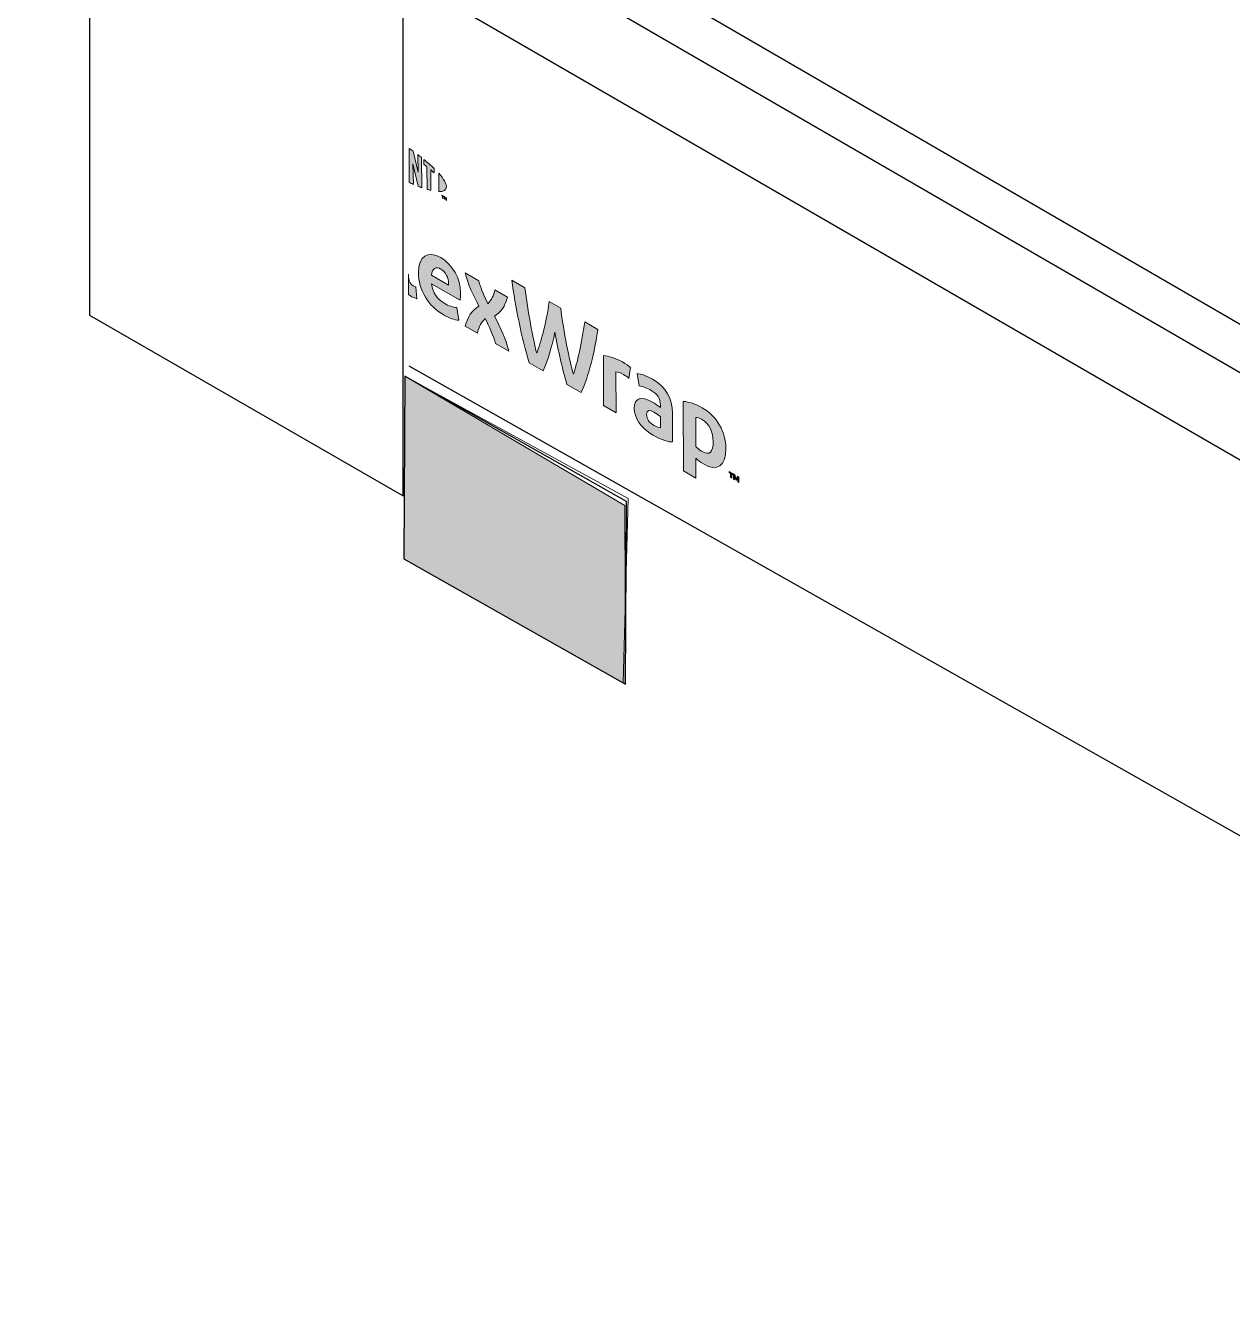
# Model space of a CAD drawing. Header units: inches. Extents: x -20.7 to 76.3, y -55.2 to 19.1.
# Drawn here: x 53.073 to 54.162, y -45.144 to -43.989 of the extents above; entities that cross this region are included whole.
import ezdxf

# ---------------------------------------------------------------- set-up
doc = ezdxf.new("R2010")
doc.units = ezdxf.units.IN
doc.header["$MEASUREMENT"] = 0
for name, color, linetype, lineweight in [('.ATI-HATCH', 7, 'Continuous', 0), ('G-ANNO-TTLB', 7, 'Continuous', 0), ('TYVEK', 7, 'Continuous', 0)]:
    doc.layers.add(name, color=color, linetype=linetype, lineweight=lineweight)

# ---------------------------------------------------------------- blocks, each defined once
blk = doc.blocks.new('Block_216')
at = {"layer": 'TYVEK', "color": 1, "lineweight": 25, "true_color": 0xff0000}
for points in [[(53.155, -43.8906)], [(54.664, -44.7637)]]:
    blk.add_lwpolyline(points, dxfattribs=at)
blk = doc.blocks.new('Block_217')
at = {"layer": 'TYVEK', "color": 4, "lineweight": 25, "true_color": 0x00ffff}
for points in [[(54.1426, -44.0086)], [(53.8605, -44.1699)]]:
    blk.add_lwpolyline(points, dxfattribs=at)
blk = doc.blocks.new('Block_221')
at = {"layer": 'TYVEK', "true_color": 0x003b71, "transparency": 33554687}
h = blk.add_hatch(color=156, dxfattribs=at)
h.dxf.hatch_style = 2
edge = h.paths.add_edge_path()
edge.add_spline(control_points=[(53.6828, -44.3731), (53.6804, -44.3718), (53.6791, -44.3705), (53.6775, -44.3688), (53.6775, -44.3688), (53.6775, -44.3426), (53.6775, -44.3426), (53.6792, -44.3428), (53.6807, -44.3432), (53.6827, -44.3443), (53.6902, -44.3486), (53.6932, -44.356), (53.6932, -44.3645), (53.6933, -44.3741), (53.69, -44.3773), (53.6828, -44.3731)], knot_values=[0, 0, 0, 0, 1, 1, 1, 2, 2, 2, 3, 3, 3, 4, 4, 4, 5, 5, 5, 5], degree=3, periodic=0)
edge = h.paths.add_edge_path()
edge.add_spline(control_points=[(53.6833, -44.3339), (53.6774, -44.3305), (53.6709, -44.3285), (53.6663, -44.3282), (53.6663, -44.3282), (53.6665, -44.3909), (53.6665, -44.3909), (53.6665, -44.3909), (53.6776, -44.3973), (53.6776, -44.3973), (53.6776, -44.3973), (53.6775, -44.3795), (53.6775, -44.3795), (53.6796, -44.3815), (53.6816, -44.383), (53.6844, -44.3846), (53.6972, -44.392), (53.7048, -44.3861), (53.7047, -44.3706), (53.7047, -44.3556), (53.6967, -44.3416), (53.6833, -44.3339)], knot_values=[0, 0, 0, 0, 1, 1, 1, 2, 2, 2, 3, 3, 3, 4, 4, 4, 5, 5, 5, 6, 6, 6, 7, 7, 7, 7], degree=3, periodic=0)
h = blk.add_hatch(color=156, dxfattribs=at)
h.dxf.hatch_style = 2
edge = h.paths.add_edge_path()
edge.add_spline(control_points=[(53.7077, -44.3914), (53.7077, -44.3914), (53.7077, -44.3925), (53.7077, -44.3925), (53.7077, -44.3925), (53.7088, -44.3931), (53.7088, -44.3931), (53.7088, -44.3931), (53.7089, -44.3969), (53.7089, -44.3969), (53.7089, -44.3969), (53.71, -44.3975), (53.71, -44.3975), (53.71, -44.3975), (53.71, -44.3938), (53.71, -44.3938), (53.71, -44.3938), (53.7111, -44.3944), (53.7111, -44.3944), (53.7111, -44.3944), (53.7111, -44.3933), (53.7111, -44.3933), (53.7111, -44.3933), (53.7077, -44.3914), (53.7077, -44.3914)], knot_values=[0, 0, 0, 0, 1, 1, 1, 2, 2, 2, 3, 3, 3, 4, 4, 4, 5, 5, 5, 6, 6, 6, 7, 7, 7, 8, 8, 8, 8], degree=3, periodic=0)
edge = h.paths.add_edge_path()
edge.add_spline(control_points=[(53.7153, -44.3957), (53.7149, -44.3966), (53.7145, -44.3972), (53.714, -44.3978), (53.7135, -44.3967), (53.7131, -44.3956), (53.7127, -44.3943), (53.7127, -44.3943), (53.7116, -44.3936), (53.7116, -44.3936), (53.7116, -44.3936), (53.7116, -44.3984), (53.7116, -44.3984), (53.7116, -44.3984), (53.7126, -44.399), (53.7126, -44.399), (53.7126, -44.399), (53.7126, -44.3968), (53.7126, -44.3968), (53.7126, -44.3968), (53.7126, -44.3959), (53.7126, -44.3959), (53.7129, -44.3969), (53.7133, -44.3979), (53.7136, -44.3987), (53.7136, -44.3987), (53.7144, -44.3992), (53.7144, -44.3992), (53.7147, -44.3988), (53.7151, -44.3982), (53.7155, -44.3977), (53.7155, -44.3977), (53.7154, -44.3984), (53.7154, -44.3984), (53.7154, -44.3984), (53.7154, -44.4007), (53.7154, -44.4007), (53.7154, -44.4007), (53.7165, -44.4013), (53.7165, -44.4013), (53.7165, -44.4013), (53.7165, -44.3964), (53.7165, -44.3964), (53.7165, -44.3964), (53.7153, -44.3957), (53.7153, -44.3957)], knot_values=[0, 0, 0, 0, 1, 1, 1, 2, 2, 2, 3, 3, 3, 4, 4, 4, 5, 5, 5, 6, 6, 6, 7, 7, 7, 8, 8, 8, 9, 9, 9, 10, 10, 10, 11, 11, 11, 12, 12, 12, 13, 13, 13, 14, 14, 14, 15, 15, 15, 15], degree=3, periodic=0)
at = {"layer": 'TYVEK'}
for points, knots in [([(53.6833, -44.3339), (53.6774, -44.3305), (53.6709, -44.3285), (53.6663, -44.3282), (53.6663, -44.3282), (53.6665, -44.3909), (53.6665, -44.3909), (53.6665, -44.3909), (53.6776, -44.3973), (53.6776, -44.3973), (53.6776, -44.3973), (53.6775, -44.3795), (53.6775, -44.3795), (53.6796, -44.3815), (53.6816, -44.383), (53.6844, -44.3846), (53.6972, -44.392), (53.7048, -44.3861), (53.7047, -44.3706), (53.7047, -44.3556), (53.6967, -44.3416), (53.6833, -44.3339)], [0, 0, 0, 0, 1, 1, 1, 2, 2, 2, 3, 3, 3, 4, 4, 4, 5, 5, 5, 6, 6, 6, 7, 7, 7, 7]), ([(53.6828, -44.3731), (53.6804, -44.3718), (53.6791, -44.3705), (53.6775, -44.3688), (53.6775, -44.3688), (53.6775, -44.3426), (53.6775, -44.3426), (53.6792, -44.3428), (53.6807, -44.3432), (53.6827, -44.3443), (53.6902, -44.3486), (53.6932, -44.356), (53.6932, -44.3645), (53.6933, -44.3741), (53.69, -44.3773), (53.6828, -44.3731)], [0, 0, 0, 0, 1, 1, 1, 2, 2, 2, 3, 3, 3, 4, 4, 4, 5, 5, 5, 5]), ([(53.7077, -44.3914), (53.7077, -44.3914), (53.7077, -44.3925), (53.7077, -44.3925), (53.7077, -44.3925), (53.7088, -44.3931), (53.7088, -44.3931), (53.7088, -44.3931), (53.7089, -44.3969), (53.7089, -44.3969), (53.7089, -44.3969), (53.71, -44.3975), (53.71, -44.3975), (53.71, -44.3975), (53.71, -44.3938), (53.71, -44.3938), (53.71, -44.3938), (53.7111, -44.3944), (53.7111, -44.3944), (53.7111, -44.3944), (53.7111, -44.3933), (53.7111, -44.3933), (53.7111, -44.3933), (53.7077, -44.3914), (53.7077, -44.3914)], [0, 0, 0, 0, 1, 1, 1, 2, 2, 2, 3, 3, 3, 4, 4, 4, 5, 5, 5, 6, 6, 6, 7, 7, 7, 8, 8, 8, 8]), ([(53.7153, -44.3957), (53.7149, -44.3966), (53.7145, -44.3972), (53.714, -44.3978), (53.7135, -44.3967), (53.7131, -44.3956), (53.7127, -44.3943), (53.7127, -44.3943), (53.7116, -44.3936), (53.7116, -44.3936), (53.7116, -44.3936), (53.7116, -44.3984), (53.7116, -44.3984), (53.7116, -44.3984), (53.7126, -44.399), (53.7126, -44.399), (53.7126, -44.399), (53.7126, -44.3968), (53.7126, -44.3968), (53.7126, -44.3968), (53.7126, -44.3959), (53.7126, -44.3959), (53.7129, -44.3969), (53.7133, -44.3979), (53.7136, -44.3987), (53.7136, -44.3987), (53.7144, -44.3992), (53.7144, -44.3992), (53.7147, -44.3988), (53.7151, -44.3982), (53.7155, -44.3977), (53.7155, -44.3977), (53.7154, -44.3984), (53.7154, -44.3984), (53.7154, -44.3984), (53.7154, -44.4007), (53.7154, -44.4007), (53.7154, -44.4007), (53.7165, -44.4013), (53.7165, -44.4013), (53.7165, -44.4013), (53.7165, -44.3964), (53.7165, -44.3964), (53.7165, -44.3964), (53.7153, -44.3957), (53.7153, -44.3957)], [0, 0, 0, 0, 1, 1, 1, 2, 2, 2, 3, 3, 3, 4, 4, 4, 5, 5, 5, 6, 6, 6, 7, 7, 7, 8, 8, 8, 9, 9, 9, 10, 10, 10, 11, 11, 11, 12, 12, 12, 13, 13, 13, 14, 14, 14, 15, 15, 15, 15])]:
    blk.add_open_spline(points, degree=3, knots=knots, dxfattribs=at)
blk = doc.blocks.new('Block_220')
at = {"layer": 'TYVEK'}
blk.add_blockref('Block_221', (0, 0), dxfattribs=at)
blk = doc.blocks.new('Block_228')
at = {"layer": 'TYVEK', "true_color": 0x003b71, "transparency": 33554687}
h = blk.add_hatch(color=156, dxfattribs=at)
h.dxf.hatch_style = 2
edge = h.paths.add_edge_path()
edge.add_spline(control_points=[(53.4545, -44.2232), (53.4545, -44.2232), (53.439, -44.2142), (53.439, -44.2142), (53.4398, -44.2083), (53.4428, -44.2062), (53.4476, -44.2089), (53.452, -44.2115), (53.4545, -44.2168), (53.4545, -44.222), (53.4545, -44.222), (53.4545, -44.2232), (53.4545, -44.2232)], knot_values=[0, 0, 0, 0, 1, 1, 1, 2, 2, 2, 3, 3, 3, 4, 4, 4, 4], degree=3, periodic=0)
edge = h.paths.add_edge_path()
edge.add_spline(control_points=[(53.4653, -44.2301), (53.4652, -44.2175), (53.4582, -44.2047), (53.4476, -44.1985), (53.4355, -44.1917), (53.4273, -44.1971), (53.4273, -44.212), (53.4274, -44.2277), (53.4364, -44.2424), (53.4495, -44.2499), (53.4549, -44.2531), (53.4602, -44.2548), (53.4638, -44.255), (53.4638, -44.255), (53.462, -44.2435), (53.462, -44.2435), (53.4585, -44.2432), (53.4547, -44.242), (53.4506, -44.2397), (53.4441, -44.2359), (53.4403, -44.2304), (53.4392, -44.2222), (53.4392, -44.2222), (53.4649, -44.237), (53.4649, -44.237), (53.4651, -44.2352), (53.4653, -44.2329), (53.4653, -44.2301)], knot_values=[0, 0, 0, 0, 1, 1, 1, 2, 2, 2, 3, 3, 3, 4, 4, 4, 5, 5, 5, 6, 6, 6, 7, 7, 7, 8, 8, 8, 9, 9, 9, 9], degree=3, periodic=0)
h = blk.add_hatch(color=156, dxfattribs=at)
h.dxf.hatch_style = 2
edge = h.paths.add_edge_path()
edge.add_spline(control_points=[(53.425, -44.2249), (53.4242, -44.2247), (53.4234, -44.2243), (53.4226, -44.2238), (53.4203, -44.2224), (53.419, -44.2203), (53.4185, -44.2173), (53.4183, -44.2161), (53.4182, -44.2149), (53.4182, -44.2134), (53.4182, -44.2134), (53.4183, -44.2319), (53.4183, -44.2319), (53.4188, -44.2323), (53.4194, -44.2327), (53.42, -44.2331), (53.4217, -44.234), (53.4243, -44.235), (53.4258, -44.2356), (53.4258, -44.2356), (53.425, -44.2249), (53.425, -44.2249)], knot_values=[0, 0, 0, 0, 1, 1, 1, 2, 2, 2, 3, 3, 3, 4, 4, 4, 5, 5, 5, 6, 6, 6, 7, 7, 7, 7], degree=3, periodic=0)
h = blk.add_hatch(color=156, dxfattribs=at)
h.dxf.hatch_style = 2
edge = h.paths.add_edge_path()
edge.add_spline(control_points=[(53.4958, -44.2513), (53.5019, -44.2476), (53.5055, -44.2427), (53.5075, -44.2341), (53.5075, -44.2341), (53.4961, -44.2276), (53.4961, -44.2276), (53.4956, -44.2326), (53.4929, -44.2366), (53.49, -44.2401), (53.4863, -44.2327), (53.4828, -44.2242), (53.4817, -44.2193), (53.4817, -44.2193), (53.4696, -44.2123), (53.4696, -44.2123), (53.4721, -44.2232), (53.4765, -44.2322), (53.4819, -44.2422), (53.4754, -44.2464), (53.4716, -44.2517), (53.4696, -44.2604), (53.4696, -44.2604), (53.4805, -44.2666), (53.4805, -44.2666), (53.4816, -44.2606), (53.4846, -44.2566), (53.4876, -44.2533), (53.4911, -44.2604), (53.4952, -44.2698), (53.4969, -44.2761), (53.4969, -44.2761), (53.509, -44.283), (53.509, -44.283), (53.5057, -44.2711), (53.5017, -44.2623), (53.4958, -44.2513)], knot_values=[0, 0, 0, 0, 1, 1, 1, 2, 2, 2, 3, 3, 3, 4, 4, 4, 5, 5, 5, 6, 6, 6, 7, 7, 7, 8, 8, 8, 9, 9, 9, 10, 10, 10, 11, 11, 11, 12, 12, 12, 12], degree=3, periodic=0)
h = blk.add_hatch(color=156, dxfattribs=at)
h.dxf.hatch_style = 2
edge = h.paths.add_edge_path()
edge.add_spline(control_points=[(53.5773, -44.2564), (53.5749, -44.2749), (53.5704, -44.2945), (53.5671, -44.3037), (53.5635, -44.2906), (53.5582, -44.2659), (53.5557, -44.244), (53.5557, -44.244), (53.5452, -44.238), (53.5452, -44.238), (53.5429, -44.2571), (53.5374, -44.2757), (53.534, -44.2847), (53.5306, -44.2717), (53.526, -44.2468), (53.5234, -44.2256), (53.5234, -44.2256), (53.5116, -44.2188), (53.5116, -44.2188), (53.5146, -44.2423), (53.5206, -44.2715), (53.5271, -44.2933), (53.5271, -44.2933), (53.5399, -44.3007), (53.5399, -44.3007), (53.544, -44.2913), (53.5474, -44.2795), (53.5505, -44.2658), (53.5535, -44.283), (53.5572, -44.2989), (53.5612, -44.313), (53.5612, -44.313), (53.574, -44.3203), (53.574, -44.3203), (53.5808, -44.3063), (53.5862, -44.2835), (53.5892, -44.2633), (53.5892, -44.2633), (53.5773, -44.2564), (53.5773, -44.2564)], knot_values=[0, 0, 0, 0, 1, 1, 1, 2, 2, 2, 3, 3, 3, 4, 4, 4, 5, 5, 5, 6, 6, 6, 7, 7, 7, 8, 8, 8, 9, 9, 9, 10, 10, 10, 11, 11, 11, 12, 12, 12, 13, 13, 13, 13], degree=3, periodic=0)
h = blk.add_hatch(color=156, dxfattribs=at)
h.dxf.hatch_style = 2
edge = h.paths.add_edge_path()
edge.add_spline(control_points=[(53.6114, -44.2926), (53.6055, -44.2893), (53.5987, -44.2869), (53.5943, -44.2869), (53.5943, -44.2869), (53.5944, -44.332), (53.5944, -44.332), (53.5944, -44.332), (53.6056, -44.3384), (53.6056, -44.3384), (53.6056, -44.3384), (53.6055, -44.3016), (53.6055, -44.3016), (53.6073, -44.3016), (53.6093, -44.3021), (53.6123, -44.3039), (53.614, -44.3049), (53.6158, -44.3061), (53.6172, -44.3074), (53.6172, -44.3074), (53.6187, -44.2977), (53.6187, -44.2977), (53.6172, -44.2963), (53.6143, -44.2943), (53.6114, -44.2926)], knot_values=[0, 0, 0, 0, 1, 1, 1, 2, 2, 2, 3, 3, 3, 4, 4, 4, 5, 5, 5, 6, 6, 6, 7, 7, 7, 8, 8, 8, 8], degree=3, periodic=0)
h = blk.add_hatch(color=156, dxfattribs=at)
h.dxf.hatch_style = 2
edge = h.paths.add_edge_path()
edge.add_spline(control_points=[(53.6457, -44.3519), (53.6445, -44.352), (53.6424, -44.3514), (53.6399, -44.35), (53.6356, -44.3475), (53.6332, -44.344), (53.6331, -44.3401), (53.6331, -44.3357), (53.6361, -44.3357), (53.6398, -44.3378), (53.6418, -44.3389), (53.6438, -44.3404), (53.6457, -44.3419), (53.6457, -44.3419), (53.6457, -44.3519), (53.6457, -44.3519)], knot_values=[0, 0, 0, 0, 1, 1, 1, 2, 2, 2, 3, 3, 3, 4, 4, 4, 5, 5, 5, 5], degree=3, periodic=0)
edge = h.paths.add_edge_path()
edge.add_spline(control_points=[(53.6565, -44.3386), (53.6565, -44.3259), (53.6506, -44.3151), (53.6386, -44.3082), (53.6336, -44.3054), (53.628, -44.3033), (53.6245, -44.303), (53.6245, -44.303), (53.6265, -44.3142), (53.6265, -44.3142), (53.6299, -44.3146), (53.6337, -44.3161), (53.6373, -44.3182), (53.6427, -44.3214), (53.6456, -44.3257), (53.6457, -44.3314), (53.6457, -44.3314), (53.6457, -44.3337), (53.6457, -44.3337), (53.6436, -44.3322), (53.6406, -44.3301), (53.6384, -44.3288), (53.6286, -44.3232), (53.622, -44.3249), (53.622, -44.3343), (53.622, -44.3427), (53.6277, -44.3522), (53.6389, -44.3586), (53.647, -44.3634), (53.6533, -44.3648), (53.6566, -44.3648), (53.6566, -44.3648), (53.6565, -44.3386), (53.6565, -44.3386)], knot_values=[0, 0, 0, 0, 1, 1, 1, 2, 2, 2, 3, 3, 3, 4, 4, 4, 5, 5, 5, 6, 6, 6, 7, 7, 7, 8, 8, 8, 9, 9, 9, 10, 10, 10, 11, 11, 11, 11], degree=3, periodic=0)
at = {"layer": 'TYVEK'}
for points, knots in [([(53.4653, -44.2301), (53.4652, -44.2175), (53.4582, -44.2047), (53.4476, -44.1985), (53.4355, -44.1917), (53.4273, -44.1971), (53.4273, -44.212), (53.4274, -44.2277), (53.4364, -44.2424), (53.4495, -44.2499), (53.4549, -44.2531), (53.4602, -44.2548), (53.4638, -44.255), (53.4638, -44.255), (53.462, -44.2435), (53.462, -44.2435), (53.4585, -44.2432), (53.4547, -44.242), (53.4506, -44.2397), (53.4441, -44.2359), (53.4403, -44.2304), (53.4392, -44.2222), (53.4392, -44.2222), (53.4649, -44.237), (53.4649, -44.237), (53.4651, -44.2352), (53.4653, -44.2329), (53.4653, -44.2301)], [0, 0, 0, 0, 1, 1, 1, 2, 2, 2, 3, 3, 3, 4, 4, 4, 5, 5, 5, 6, 6, 6, 7, 7, 7, 8, 8, 8, 9, 9, 9, 9]), ([(53.425, -44.2249), (53.4242, -44.2247), (53.4234, -44.2243), (53.4226, -44.2238), (53.4203, -44.2224), (53.419, -44.2203), (53.4185, -44.2173), (53.4183, -44.2161), (53.4182, -44.2149), (53.4182, -44.2134), (53.4182, -44.2134), (53.4183, -44.2319), (53.4183, -44.2319), (53.4188, -44.2323), (53.4194, -44.2327), (53.42, -44.2331), (53.4217, -44.234), (53.4243, -44.235), (53.4258, -44.2356), (53.4258, -44.2356), (53.425, -44.2249), (53.425, -44.2249)], [0, 0, 0, 0, 1, 1, 1, 2, 2, 2, 3, 3, 3, 4, 4, 4, 5, 5, 5, 6, 6, 6, 7, 7, 7, 7]), ([(53.4545, -44.2232), (53.4545, -44.2232), (53.439, -44.2142), (53.439, -44.2142), (53.4398, -44.2083), (53.4428, -44.2062), (53.4476, -44.2089), (53.452, -44.2115), (53.4545, -44.2168), (53.4545, -44.222), (53.4545, -44.222), (53.4545, -44.2232), (53.4545, -44.2232)], [0, 0, 0, 0, 1, 1, 1, 2, 2, 2, 3, 3, 3, 4, 4, 4, 4]), ([(53.4958, -44.2513), (53.5019, -44.2476), (53.5055, -44.2427), (53.5075, -44.2341), (53.5075, -44.2341), (53.4961, -44.2276), (53.4961, -44.2276), (53.4956, -44.2326), (53.4929, -44.2366), (53.49, -44.2401), (53.4863, -44.2327), (53.4828, -44.2242), (53.4817, -44.2193), (53.4817, -44.2193), (53.4696, -44.2123), (53.4696, -44.2123), (53.4721, -44.2232), (53.4765, -44.2322), (53.4819, -44.2422), (53.4754, -44.2464), (53.4716, -44.2517), (53.4696, -44.2604), (53.4696, -44.2604), (53.4805, -44.2666), (53.4805, -44.2666), (53.4816, -44.2606), (53.4846, -44.2566), (53.4876, -44.2533), (53.4911, -44.2604), (53.4952, -44.2698), (53.4969, -44.2761), (53.4969, -44.2761), (53.509, -44.283), (53.509, -44.283), (53.5057, -44.2711), (53.5017, -44.2623), (53.4958, -44.2513)], [0, 0, 0, 0, 1, 1, 1, 2, 2, 2, 3, 3, 3, 4, 4, 4, 5, 5, 5, 6, 6, 6, 7, 7, 7, 8, 8, 8, 9, 9, 9, 10, 10, 10, 11, 11, 11, 12, 12, 12, 12]), ([(53.5773, -44.2564), (53.5749, -44.2749), (53.5704, -44.2945), (53.5671, -44.3037), (53.5635, -44.2906), (53.5582, -44.2659), (53.5557, -44.244), (53.5557, -44.244), (53.5452, -44.238), (53.5452, -44.238), (53.5429, -44.2571), (53.5374, -44.2757), (53.534, -44.2847), (53.5306, -44.2717), (53.526, -44.2468), (53.5234, -44.2256), (53.5234, -44.2256), (53.5116, -44.2188), (53.5116, -44.2188), (53.5146, -44.2423), (53.5206, -44.2715), (53.5271, -44.2933), (53.5271, -44.2933), (53.5399, -44.3007), (53.5399, -44.3007), (53.544, -44.2913), (53.5474, -44.2795), (53.5505, -44.2658), (53.5535, -44.283), (53.5572, -44.2989), (53.5612, -44.313), (53.5612, -44.313), (53.574, -44.3203), (53.574, -44.3203), (53.5808, -44.3063), (53.5862, -44.2835), (53.5892, -44.2633), (53.5892, -44.2633), (53.5773, -44.2564), (53.5773, -44.2564)], [0, 0, 0, 0, 1, 1, 1, 2, 2, 2, 3, 3, 3, 4, 4, 4, 5, 5, 5, 6, 6, 6, 7, 7, 7, 8, 8, 8, 9, 9, 9, 10, 10, 10, 11, 11, 11, 12, 12, 12, 13, 13, 13, 13]), ([(53.6114, -44.2926), (53.6055, -44.2893), (53.5987, -44.2869), (53.5943, -44.2869), (53.5943, -44.2869), (53.5944, -44.332), (53.5944, -44.332), (53.5944, -44.332), (53.6056, -44.3384), (53.6056, -44.3384), (53.6056, -44.3384), (53.6055, -44.3016), (53.6055, -44.3016), (53.6073, -44.3016), (53.6093, -44.3021), (53.6123, -44.3039), (53.614, -44.3049), (53.6158, -44.3061), (53.6172, -44.3074), (53.6172, -44.3074), (53.6187, -44.2977), (53.6187, -44.2977), (53.6172, -44.2963), (53.6143, -44.2943), (53.6114, -44.2926)], [0, 0, 0, 0, 1, 1, 1, 2, 2, 2, 3, 3, 3, 4, 4, 4, 5, 5, 5, 6, 6, 6, 7, 7, 7, 8, 8, 8, 8]), ([(53.6565, -44.3386), (53.6565, -44.3259), (53.6506, -44.3151), (53.6386, -44.3082), (53.6336, -44.3054), (53.628, -44.3033), (53.6245, -44.303), (53.6245, -44.303), (53.6265, -44.3142), (53.6265, -44.3142), (53.6299, -44.3146), (53.6337, -44.3161), (53.6373, -44.3182), (53.6427, -44.3214), (53.6456, -44.3257), (53.6457, -44.3314), (53.6457, -44.3314), (53.6457, -44.3337), (53.6457, -44.3337), (53.6436, -44.3322), (53.6406, -44.3301), (53.6384, -44.3288), (53.6286, -44.3232), (53.622, -44.3249), (53.622, -44.3343), (53.622, -44.3427), (53.6277, -44.3522), (53.6389, -44.3586), (53.647, -44.3634), (53.6533, -44.3648), (53.6566, -44.3648), (53.6566, -44.3648), (53.6565, -44.3386), (53.6565, -44.3386)], [0, 0, 0, 0, 1, 1, 1, 2, 2, 2, 3, 3, 3, 4, 4, 4, 5, 5, 5, 6, 6, 6, 7, 7, 7, 8, 8, 8, 9, 9, 9, 10, 10, 10, 11, 11, 11, 11]), ([(53.6457, -44.3519), (53.6445, -44.352), (53.6424, -44.3514), (53.6399, -44.35), (53.6356, -44.3475), (53.6332, -44.344), (53.6331, -44.3401), (53.6331, -44.3357), (53.6361, -44.3357), (53.6398, -44.3378), (53.6418, -44.3389), (53.6438, -44.3404), (53.6457, -44.3419), (53.6457, -44.3419), (53.6457, -44.3519), (53.6457, -44.3519)], [0, 0, 0, 0, 1, 1, 1, 2, 2, 2, 3, 3, 3, 4, 4, 4, 5, 5, 5, 5])]:
    blk.add_open_spline(points, degree=3, knots=knots, dxfattribs=at)
blk = doc.blocks.new('Block_229')
at = {"layer": 'TYVEK', "true_color": 0x003b71, "transparency": 33554687}
h = blk.add_hatch(color=156, dxfattribs=at)
h.dxf.hatch_style = 2
edge = h.paths.add_edge_path()
edge.add_spline(control_points=[(53.4269, -44.1213), (53.4269, -44.1213), (53.4225, -44.1025), (53.4225, -44.1025), (53.4214, -44.1016), (53.4199, -44.1006), (53.4188, -44.0999), (53.4188, -44.0999), (53.4189, -44.1307), (53.4189, -44.1307), (53.4197, -44.1311), (53.4217, -44.1319), (53.4227, -44.1324), (53.4227, -44.1324), (53.4223, -44.114), (53.4223, -44.114), (53.4223, -44.114), (53.427, -44.1341), (53.427, -44.1341), (53.4279, -44.1345), (53.4294, -44.135), (53.4303, -44.1354), (53.4303, -44.1354), (53.4302, -44.1083), (53.4302, -44.1083), (53.4292, -44.1075), (53.4275, -44.1061), (53.4266, -44.1055), (53.4266, -44.1055), (53.4269, -44.1213), (53.4269, -44.1213)], knot_values=[0, 0, 0, 0, 1, 1, 1, 2, 2, 2, 3, 3, 3, 4, 4, 4, 5, 5, 5, 6, 6, 6, 7, 7, 7, 8, 8, 8, 9, 9, 9, 10, 10, 10, 10], degree=3, periodic=0)
h = blk.add_hatch(color=156, dxfattribs=at)
h.dxf.hatch_style = 2
edge = h.paths.add_edge_path()
edge.add_spline(control_points=[(53.4322, -44.1141), (53.4331, -44.1149), (53.4341, -44.1157), (53.435, -44.1164), (53.435, -44.1164), (53.4351, -44.1369), (53.4351, -44.1369), (53.4359, -44.1372), (53.4375, -44.1376), (53.4386, -44.1378), (53.4386, -44.1378), (53.4385, -44.1194), (53.4385, -44.1194), (53.4395, -44.1203), (53.4405, -44.1212), (53.4414, -44.1219), (53.4414, -44.1219), (53.4414, -44.118), (53.4414, -44.118), (53.4386, -44.1153), (53.4356, -44.1127), (53.4322, -44.1099), (53.4322, -44.1099), (53.4322, -44.1141), (53.4322, -44.1141)], knot_values=[0, 0, 0, 0, 1, 1, 1, 2, 2, 2, 3, 3, 3, 4, 4, 4, 5, 5, 5, 6, 6, 6, 7, 7, 7, 8, 8, 8, 8], degree=3, periodic=0)
h = blk.add_hatch(color=156, dxfattribs=at)
h.dxf.hatch_style = 2
edge = h.paths.add_edge_path()
edge.add_spline(control_points=[(53.4526, -44.1346), (53.4526, -44.1376), (53.4501, -44.139), (53.4456, -44.1389), (53.4456, -44.1389), (53.4456, -44.1224), (53.4456, -44.1224), (53.45, -44.1273), (53.4526, -44.1316), (53.4526, -44.1346)], knot_values=[0, 0, 0, 0, 1, 1, 1, 2, 2, 2, 3, 3, 3, 3], degree=3, periodic=0)
h = blk.add_hatch(color=156, dxfattribs=at)
h.dxf.hatch_style = 2
edge = h.paths.add_edge_path()
edge.add_spline(control_points=[(53.4485, -44.1422), (53.4485, -44.1422), (53.4485, -44.1426), (53.4485, -44.1426), (53.4485, -44.1426), (53.449, -44.1429), (53.449, -44.1429), (53.449, -44.1429), (53.449, -44.1449), (53.449, -44.1449), (53.449, -44.1449), (53.4494, -44.1452), (53.4494, -44.1452), (53.4494, -44.1452), (53.4494, -44.1432), (53.4494, -44.1432), (53.4494, -44.1432), (53.4501, -44.1435), (53.4501, -44.1435), (53.4501, -44.1435), (53.4501, -44.1431), (53.4501, -44.1431), (53.4501, -44.1431), (53.4485, -44.1422), (53.4485, -44.1422)], knot_values=[0, 0, 0, 0, 1, 1, 1, 2, 2, 2, 3, 3, 3, 4, 4, 4, 5, 5, 5, 6, 6, 6, 7, 7, 7, 8, 8, 8, 8], degree=3, periodic=0)
edge = h.paths.add_edge_path()
edge.add_spline(control_points=[(53.4522, -44.1444), (53.4522, -44.1444), (53.4516, -44.1451), (53.4516, -44.1451), (53.4516, -44.1451), (53.4509, -44.1436), (53.4509, -44.1436), (53.4509, -44.1436), (53.4505, -44.1434), (53.4505, -44.1434), (53.4505, -44.1434), (53.4505, -44.1457), (53.4505, -44.1457), (53.4505, -44.1457), (53.4509, -44.1459), (53.4509, -44.1459), (53.4509, -44.1459), (53.4509, -44.1443), (53.4509, -44.1443), (53.4509, -44.1443), (53.4516, -44.1457), (53.4516, -44.1457), (53.4516, -44.1457), (53.4522, -44.1451), (53.4522, -44.1451), (53.4522, -44.1451), (53.4522, -44.1467), (53.4522, -44.1467), (53.4522, -44.1467), (53.4526, -44.1469), (53.4526, -44.1469), (53.4526, -44.1469), (53.4526, -44.1446), (53.4526, -44.1446), (53.4526, -44.1446), (53.4522, -44.1444), (53.4522, -44.1444)], knot_values=[0, 0, 0, 0, 1, 1, 1, 2, 2, 2, 3, 3, 3, 4, 4, 4, 5, 5, 5, 6, 6, 6, 7, 7, 7, 8, 8, 8, 9, 9, 9, 10, 10, 10, 11, 11, 11, 12, 12, 12, 12], degree=3, periodic=0)
at = {"layer": 'TYVEK'}
for points, knots in [([(53.4269, -44.1213), (53.4269, -44.1213), (53.4225, -44.1025), (53.4225, -44.1025), (53.4214, -44.1016), (53.4199, -44.1006), (53.4188, -44.0999), (53.4188, -44.0999), (53.4189, -44.1307), (53.4189, -44.1307), (53.4197, -44.1311), (53.4217, -44.1319), (53.4227, -44.1324), (53.4227, -44.1324), (53.4223, -44.114), (53.4223, -44.114), (53.4223, -44.114), (53.427, -44.1341), (53.427, -44.1341), (53.4279, -44.1345), (53.4294, -44.135), (53.4303, -44.1354), (53.4303, -44.1354), (53.4302, -44.1083), (53.4302, -44.1083), (53.4292, -44.1075), (53.4275, -44.1061), (53.4266, -44.1055), (53.4266, -44.1055), (53.4269, -44.1213), (53.4269, -44.1213)], [0, 0, 0, 0, 1, 1, 1, 2, 2, 2, 3, 3, 3, 4, 4, 4, 5, 5, 5, 6, 6, 6, 7, 7, 7, 8, 8, 8, 9, 9, 9, 10, 10, 10, 10]), ([(53.4322, -44.1141), (53.4331, -44.1149), (53.4341, -44.1157), (53.435, -44.1164), (53.435, -44.1164), (53.4351, -44.1369), (53.4351, -44.1369), (53.4359, -44.1372), (53.4375, -44.1376), (53.4386, -44.1378), (53.4386, -44.1378), (53.4385, -44.1194), (53.4385, -44.1194), (53.4395, -44.1203), (53.4405, -44.1212), (53.4414, -44.1219), (53.4414, -44.1219), (53.4414, -44.118), (53.4414, -44.118), (53.4386, -44.1153), (53.4356, -44.1127), (53.4322, -44.1099), (53.4322, -44.1099), (53.4322, -44.1141), (53.4322, -44.1141)], [0, 0, 0, 0, 1, 1, 1, 2, 2, 2, 3, 3, 3, 4, 4, 4, 5, 5, 5, 6, 6, 6, 7, 7, 7, 8, 8, 8, 8]), ([(53.4526, -44.1346), (53.4526, -44.1376), (53.4501, -44.139), (53.4456, -44.1389), (53.4456, -44.1389), (53.4456, -44.1224), (53.4456, -44.1224), (53.45, -44.1273), (53.4526, -44.1316), (53.4526, -44.1346)], [0, 0, 0, 0, 1, 1, 1, 2, 2, 2, 3, 3, 3, 3]), ([(53.4485, -44.1422), (53.4485, -44.1422), (53.4485, -44.1426), (53.4485, -44.1426), (53.4485, -44.1426), (53.449, -44.1429), (53.449, -44.1429), (53.449, -44.1429), (53.449, -44.1449), (53.449, -44.1449), (53.449, -44.1449), (53.4494, -44.1452), (53.4494, -44.1452), (53.4494, -44.1452), (53.4494, -44.1432), (53.4494, -44.1432), (53.4494, -44.1432), (53.4501, -44.1435), (53.4501, -44.1435), (53.4501, -44.1435), (53.4501, -44.1431), (53.4501, -44.1431), (53.4501, -44.1431), (53.4485, -44.1422), (53.4485, -44.1422)], [0, 0, 0, 0, 1, 1, 1, 2, 2, 2, 3, 3, 3, 4, 4, 4, 5, 5, 5, 6, 6, 6, 7, 7, 7, 8, 8, 8, 8]), ([(53.4522, -44.1444), (53.4522, -44.1444), (53.4516, -44.1451), (53.4516, -44.1451), (53.4516, -44.1451), (53.4509, -44.1436), (53.4509, -44.1436), (53.4509, -44.1436), (53.4505, -44.1434), (53.4505, -44.1434), (53.4505, -44.1434), (53.4505, -44.1457), (53.4505, -44.1457), (53.4505, -44.1457), (53.4509, -44.1459), (53.4509, -44.1459), (53.4509, -44.1459), (53.4509, -44.1443), (53.4509, -44.1443), (53.4509, -44.1443), (53.4516, -44.1457), (53.4516, -44.1457), (53.4516, -44.1457), (53.4522, -44.1451), (53.4522, -44.1451), (53.4522, -44.1451), (53.4522, -44.1467), (53.4522, -44.1467), (53.4522, -44.1467), (53.4526, -44.1469), (53.4526, -44.1469), (53.4526, -44.1469), (53.4526, -44.1446), (53.4526, -44.1446), (53.4526, -44.1446), (53.4522, -44.1444), (53.4522, -44.1444)], [0, 0, 0, 0, 1, 1, 1, 2, 2, 2, 3, 3, 3, 4, 4, 4, 5, 5, 5, 6, 6, 6, 7, 7, 7, 8, 8, 8, 9, 9, 9, 10, 10, 10, 11, 11, 11, 12, 12, 12, 12])]:
    blk.add_open_spline(points, degree=3, knots=knots, dxfattribs=at)
blk = doc.blocks.new('Block_227')
at = {"layer": 'TYVEK'}
for name in ['Block_229', 'Block_228']:
    blk.add_blockref(name, (0, 0), dxfattribs=at)
blk = doc.blocks.new('Block_232')
at = {"layer": 'TYVEK', "color": 33, "lineweight": 25, "true_color": 0xcc9966}
for points in [[(53.6498, -43.8085)], [(54.5633, -44.3226)]]:
    blk.add_lwpolyline(points, dxfattribs=at)
blk = doc.blocks.new('Block_234')
at = {"layer": 'TYVEK', "color": 2, "lineweight": 25, "true_color": 0xffff00}
for points in [[(53.4843, -43.9032)], [(54.552, -44.5196)]]:
    blk.add_lwpolyline(points, dxfattribs=at)
blk = doc.blocks.new('Block_236')
at = {"layer": 'TYVEK', "color": 3, "lineweight": 25, "true_color": 0x00ff00}
blk.add_line((54.5134, -44.4587), (53.5173, -43.881), dxfattribs=at)

msp = doc.modelspace()

# ---------------------------------------------------------------- hatches: boundary and pattern name
at = {"layer": '.ATI-HATCH', "true_color": 0x848484, "transparency": 33554559}
msp.add_hatch(color=252, dxfattribs=at).paths.add_polyline_path([(53.6135, -44.4221), (53.415, -44.3055), (53.4141, -44.4702), (53.6142, -44.5834)])
at = {"layer": 'G-ANNO-TTLB', "true_color": 0xff00ff, "transparency": 33554687}
h = msp.add_hatch(color=6, dxfattribs=at)
edge = h.paths.add_edge_path()
edge.add_spline(control_points=[(71.8573, -54.9456), (71.8573, -54.9456), (31.1572, -54.9456), (31.1572, -54.9456), (31.1572, -54.9456), (31.1572, -20.8103), (31.1572, -20.8103), (31.1572, -20.8103), (71.8573, -20.8103), (71.8573, -20.8103), (71.8573, -20.8103), (71.8573, -54.9456), (71.8573, -54.9456)], knot_values=[0, 0, 0, 0, 1, 1, 1, 2, 2, 2, 3, 3, 3, 4, 4, 4, 4], degree=3, periodic=0)
edge = h.paths.add_edge_path()
edge.add_spline(control_points=[(31.2823, -20.9353), (31.2823, -20.9353), (31.2823, -54.8205), (31.2823, -54.8205), (31.2823, -54.8205), (71.7322, -54.8205), (71.7322, -54.8205), (71.7322, -54.8205), (71.7322, -20.9353), (71.7322, -20.9353), (71.7322, -20.9353), (31.2823, -20.9353), (31.2823, -20.9353)], knot_values=[0, 0, 0, 0, 1, 1, 1, 2, 2, 2, 3, 3, 3, 4, 4, 4, 4], degree=3, periodic=0)
edge.add_line((31.2823, -20.9353), (31.2823, -20.9353))
at = {"layer": 'TYVEK', "true_color": 0x000000, "transparency": 33554687}
h = msp.add_hatch(dxfattribs=at)
h.set_pattern_fill('_U', color=18, scale=10, angle=45, style=2, pattern_type=0)
h.set_pattern_definition([(45, (0, 0), (-7.071, 7.071), [])])
h.paths.add_polyline_path([(53.6119, -44.5821), (53.4141, -44.4702), (53.415, -44.3055), (53.6166, -44.4158)])

# ---------------------------------------------------------------- linework, layer by layer
at = {"layer": '.ATI-HATCH'}
msp.add_lwpolyline([(53.6135, -44.4221), (53.415, -44.3055), (53.4141, -44.4702), (53.6142, -44.5834)], close=True, dxfattribs=at)
msp.add_lwpolyline([(53.4192, -45.129)], dxfattribs=at)
at = {"layer": 'G-ANNO-TTLB'}
for points in [[(71.8573, -54.9456), (71.8573, -54.9456), (31.1572, -54.9456), (31.1572, -54.9456), (31.1572, -54.9456), (31.1572, -20.8103), (31.1572, -20.8103), (31.1572, -20.8103), (71.8573, -20.8103), (71.8573, -20.8103), (71.8573, -20.8103), (71.8573, -54.9456), (71.8573, -54.9456)], [(31.2823, -20.9353), (31.2823, -20.9353), (31.2823, -54.8205), (31.2823, -54.8205), (31.2823, -54.8205), (71.7322, -54.8205), (71.7322, -54.8205), (71.7322, -54.8205), (71.7322, -20.9353), (71.7322, -20.9353), (71.7322, -20.9353), (31.2823, -20.9353), (31.2823, -20.9353)]]:
    msp.add_open_spline(points, degree=3, knots=[0, 0, 0, 0, 1, 1, 1, 2, 2, 2, 3, 3, 3, 4, 4, 4, 4], dxfattribs=at)
at = {"layer": 'TYVEK', "color": 3, "lineweight": 25, "true_color": 0x00ff00}
msp.add_line((54.5703, -44.6137), (53.4188, -43.9476), dxfattribs=at)
at = {"layer": 'TYVEK', "color": 1, "lineweight": 25, "true_color": 0xff0000}
for points in [[(53.4135, -41.7746), (53.1304, -41.6128), (53.1304, -44.2504), (53.4135, -44.4133)], [(53.4141, -44.4702), (53.6142, -44.5834), (53.6151, -44.4184), (53.415, -44.3055)]]:
    msp.add_lwpolyline(points, close=True, dxfattribs=at)
at = {"layer": 'TYVEK', "color": 3, "lineweight": 25, "true_color": 0x00ff00}
msp.add_lwpolyline([(53.4798, -43.9034), (53.4798, -41.6659), (54.5115, -42.2675), (54.5115, -44.501), (53.4798, -43.9034)], dxfattribs=at)
at = {"layer": 'TYVEK', "color": 4, "lineweight": 25, "true_color": 0x00ffff}
msp.add_lwpolyline([(54.5668, -44.9449), (53.419, -44.2963), (53.419, -44.2963)], dxfattribs=at)
at = {"layer": 'TYVEK'}
msp.add_lwpolyline([(53.6119, -44.5821), (53.4141, -44.4702), (53.415, -44.3055), (53.6166, -44.4158)], close=True, dxfattribs=at)

# ---------------------------------------------------------------- block references
for name in ['Block_236', 'Block_232', 'Block_216', 'Block_234', 'Block_217', 'Block_227', 'Block_220']:
    msp.add_blockref(name, (0, 0), dxfattribs=at)

doc.saveas('drawing.dxf')
